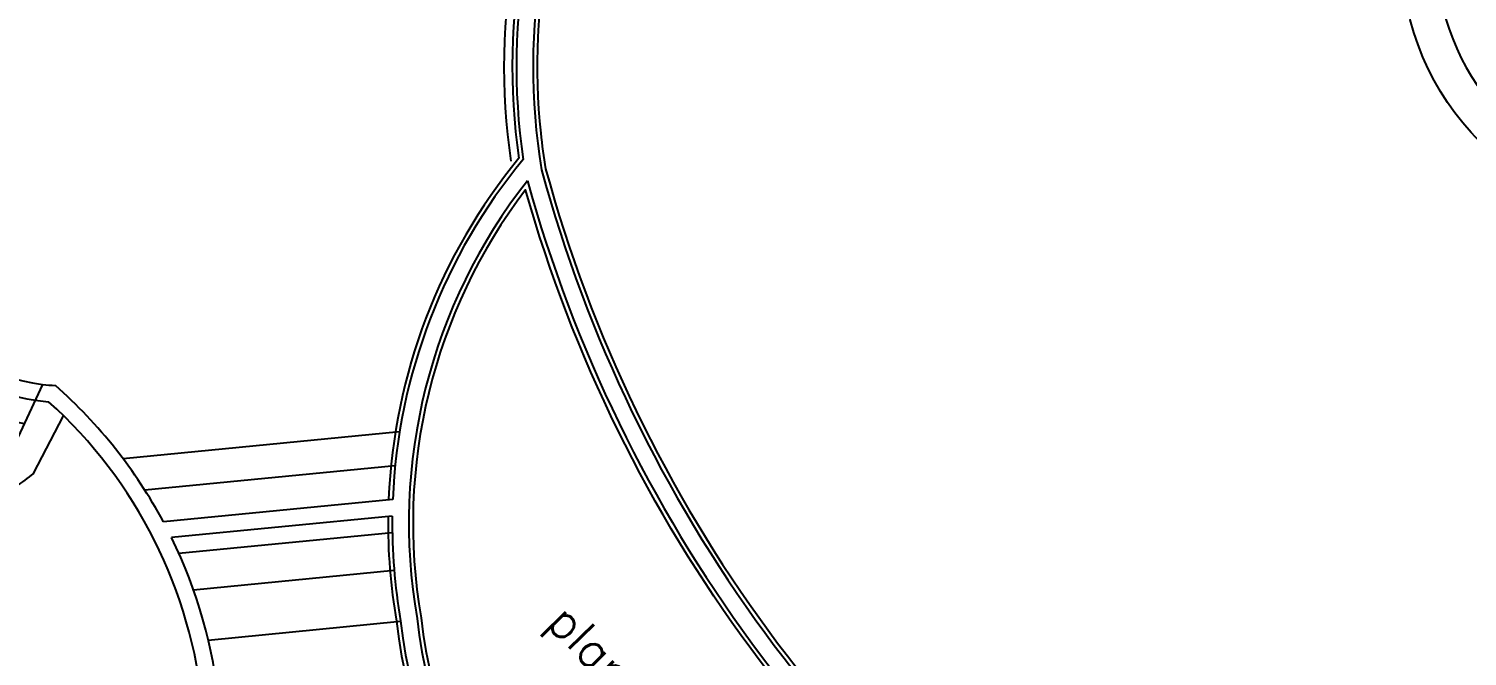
# Model space of a CAD drawing. Extents: x 2080 to 102394, y 2071 to 93424.
# Drawn here: x 85470 to 85990, y 81699 to 81926 of the extents above; entities that cross this region are included whole.
import ezdxf

# ---------------------------------------------------------------- set-up
doc = ezdxf.new("R2010")
doc.units = 0
doc.header["$LTSCALE"] = 20
doc.header["$MEASUREMENT"] = 0
for name, color, linetype in [('BLACK STONE', 7, 'Continuous'), ('R.C.C Wall', 50, 'Continuous'), ('road', 2, 'Continuous'), ('TEXTS', 2, 'Continuous')]:
    doc.layers.add(name, color=color, linetype=linetype)
doc.styles.add('STYLE1', font='romans.shx')

msp = doc.modelspace()

# ---------------------------------------------------------------- linework, layer by layer
at = {"color": 2, "ltscale": 0.5}
msp.add_line((85474.93, 81797.409, 0.504), (85464.453, 81774.814, 0.504), dxfattribs=at)
at = {"linetype": 'Continuous', "ltscale": 0.5}
for p, q in [((85471.645, 81765.208, 0.504), (85482.549, 81786.064, 0.504)), ((85604.001, 81780.23, 0.504), (85504.127, 81770.503, 0.504)), ((85602.394, 81768.017, 0.504), (85511.943, 81759.207, 0.504)), ((85601.374, 81743.804, 0.504), (85524.262, 81736.293, 0.504))]:
    msp.add_line(p, q, dxfattribs=at)
at = {"color": 8, "linetype": 'Continuous', "ltscale": 0.5}
for p, q in [((85602.053, 81730.167, 0.504), (85529.529, 81723.104, 0.504)), ((85604.406, 81711.697, 0.504), (85534.884, 81704.926, 0.504))]:
    msp.add_line(p, q, dxfattribs=at)
at = {"ltscale": 0.5, "elevation": 0.504}
for points in [[(85782.734, 82113.631, 0.0364352), (85744.82, 82096.669, 0.1617789), (85674.887, 82026.142, 0.1662872), (85647.129, 81879.07, 0.1629248), (85600.056, 81755.942)], [(85785.828, 82105.315, 0.0338554), (85748.976, 82088.686, 0.1623829), (85682.839, 82021.92, 0.1574973), (85655.054, 81888.157)], [(85655.054, 81888.157, 0.0146688), (85656.833, 81875.242, 0.1859052), (85872.207, 81582.022)], [(85865.508, 81575.631, -0.1821027), (85649.592, 81867.689, 0.2090771), (85611.824, 81713.067, 0.3412403), (85731.406, 81587.005, 0.0287013), (85788.689, 81576.003, -0.0562512), (85854.175, 81558.645, -0.0562512)], [(85599.888, 81749.853, 0.0460137), (85602.904, 81711.836, 0.3398629), (85729.607, 81578.177, 0.0284693), (85787.437, 81567.091, -0.0166418), (85806.623, 81563.595, -0.0166418)]]:
    msp.add_lwpolyline(points, format="xyb", dxfattribs=at)
at = {"linetype": 'Continuous', "ltscale": 0.5}
msp.add_circle((86062.841, 81953.208, 0.504), 96.48, dxfattribs=at)
at = {"color": 13, "ltscale": 0.5}
for radius, start, end in [(87, 85.00304, 259.91005), (72, 86.83123, 263.08576)]:
    msp.add_arc((85483.598, 81868.886, 0.504), radius, start, end, dxfattribs=at)
at = {"linetype": 'Continuous', "ltscale": 0.5}
msp.add_open_spline([(85471.645, 81765.208, 0.504), (85467.414, 81762.04, 0.504), (85463.26, 81758.928, 0.504), (85455.443, 81752.766, 0.504), (85451.781, 81749.713, 0.504), (85446.02, 81744.36, 0.504), (85443.756, 81742.044, 0.504), (85439.871, 81737.51, 0.504), (85438.252, 81735.294, 0.504), (85436.099, 81731.665, 0.504), (85435.383, 81730.211, 0.504), (85434.564, 81728.118, 0.504), (85434.336, 81727.448, 0.504), (85433.921, 81726.019, 0.504), (85433.746, 81725.269, 0.504), (85433.47, 81723.694, 0.504), (85433.37, 81722.878, 0.504), (85433.19, 81720.373, 0.504), (85433.221, 81718.59, 0.504), (85433.599, 81714.77, 0.504), (85433.947, 81712.734, 0.504), (85434.951, 81708.457, 0.504), (85435.606, 81706.216, 0.504), (85437.619, 81700.32, 0.504), (85439.166, 81696.562, 0.504), (85442.708, 81688.849, 0.504), (85444.703, 81684.895, 0.504), (85448.915, 81676.913, 0.504), (85451.131, 81672.885, 0.504), (85454.412, 81666.914, 0.504), (85455.48, 81664.968, 0.504), (85457.59, 81661.091, 0.504), (85458.632, 81659.157, 0.504), (85461.709, 81653.354, 0.504), (85463.692, 81649.485, 0.504), (85468.056, 81640.381, 0.504), (85470.35, 81635.115, 0.504), (85474.307, 81624.278, 0.504), (85475.968, 81618.706, 0.504), (85477.67, 81610.534, 0.504), (85478.089, 81608.099, 0.504), (85478.754, 81603.239, 0.504), (85479.005, 81600.807, 0.504), (85479.551, 81593.517, 0.504), (85479.641, 81588.667, 0.504), (85479.459, 81579.04, 0.504), (85479.187, 81574.263, 0.504), (85478.522, 81565.753, 0.504), (85478.162, 81561.997, 0.504), (85477.56, 81556.161, 0.504), (85477.332, 81554.042, 0.504), (85476.868, 81549.816, 0.504), (85476.63, 81547.713, 0.504), (85475.907, 81541.427, 0.504), (85475.409, 81537.268, 0.504), (85474.624, 81530.796, 0.504), (85474.34, 81528.47, 0.504), (85472.248, 81518.531, 0.504)], degree=3, knots=[0, 0, 0, 0, 13.9448029, 13.9448029, 27.8896058, 27.8896058, 38.7082392, 38.7082392, 49.5268726, 49.5268726, 57.1150361, 57.1150361, 60.7516441, 60.7516441, 64.9378812, 64.9378812, 69.1241184, 69.1241184, 77.2903215, 77.2903215, 85.4565246, 85.4565246, 93.6227276, 93.6227276, 106.2368613, 106.2368613, 118.8509949, 118.8509949, 131.4651285, 131.4651285, 137.567584, 137.567584, 143.6700394, 143.6700394, 155.8749504, 155.8749504, 172.1093419, 172.1093419, 188.3437334, 188.3437334, 195.0589081, 195.0589081, 201.7740828, 201.7740828, 215.2044322, 215.2044322, 228.6347816, 228.6347816, 239.4603316, 239.4603316, 245.7254983, 245.7254983, 251.9906649, 251.9906649, 264.5209982, 264.5209982, 271.5793873, 271.5793873, 271.5793873, 271.5793873], dxfattribs=at)
at = {"layer": 'BLACK STONE', "linetype": 'Continuous', "ltscale": 0.5}
msp.add_arc((86062.841, 81953.208, 0.504), 84.011, 46.54655, 7.1159, dxfattribs=at)
at = {"layer": 'R.C.C Wall', "ltscale": 0.5}
for p, q in [((85601.554, 81755.878, 0.504), (85518.616, 81747.8, 0.504)), ((85601.388, 81749.834, 0.504), (85521.563, 81742.059, 0.504))]:
    msp.add_line(p, q, dxfattribs=at)
at = {"layer": 'R.C.C Wall', "ltscale": 0.5, "elevation": 0.504}
for points in [[(85871.409, 82124.998, 0.1077616), (85748.283, 82090.016, 0.1622777), (85681.513, 82022.623, 0.1726004), (85655.367, 81874.92, 0.1859432), (85871.398, 81580.759)], [(85775.943, 82114.377, 0.0288294), (85743.434, 82099.33, 0.1615913), (85672.236, 82027.55, 0.1669365), (85644.256, 81877.974, 0.1669365)], [(85777.595, 82110.191, 0.0288701), (85745.513, 82095.339, 0.1618752), (85676.212, 82025.438, 0.1670749), (85648.709, 81878.628)], [(85648.709, 81878.628, 0.163749), (85601.554, 81755.878, 0.163749)], [(85650.232, 81870.963, 0.2129098), (85610.338, 81712.862, 0.3410002), (85731.107, 81585.534, 0.0286618), (85788.481, 81574.518, -0.0564934), (85853.911, 81557.138, -0.0564934)], [(85650.232, 81870.963, 0.1838413), (85866.726, 81576.63)], [(85656.833, 81875.242, 0.1859052), (85872.207, 81582.022)], [(85601.388, 81749.834, 0.0460754), (85604.39, 81712.041, 0.3400823), (85729.907, 81579.648, 0.0285071), (85787.645, 81568.576, -0.016651), (85806.94, 81565.061, -0.016651)]]:
    msp.add_lwpolyline(points, format="xyb", dxfattribs=at)
at = {"layer": 'R.C.C Wall', "ltscale": 0.5}
for centre, radius, start, end in [((85483.598, 81868.886, 0.504), 78, 87.00737, 265.26179), ((85483.598, 81868.886, 0.504), 72, 263.08576, 266.83123), ((85362.231, 81663.885, 0.504), 177.477, 28.21786, 48.59194), ((85362.231, 81663.885, 0.504), 171.477, 5.54517, 47.91776), ((85362.231, 81663.885, 0.504), 177.477, 5.61009, 26.13425)]:
    msp.add_arc(centre, radius, start, end, dxfattribs=at)
at = {"layer": 'road', "linetype": 'Continuous', "ltscale": 0.5}
msp.add_arc((86585.225, 80503.814, 0.1), 2189.51, 110.931783, 161.107381, dxfattribs=at)

# ---------------------------------------------------------------- texts
at = {"layer": 'TEXTS', "style": 'STYLE1'}
msp.add_text('planter box', height=12.50637, rotation=314.3523, dxfattribs=at).set_placement((85656.696, 81710.775, 0.504))

doc.saveas('drawing.dxf')
